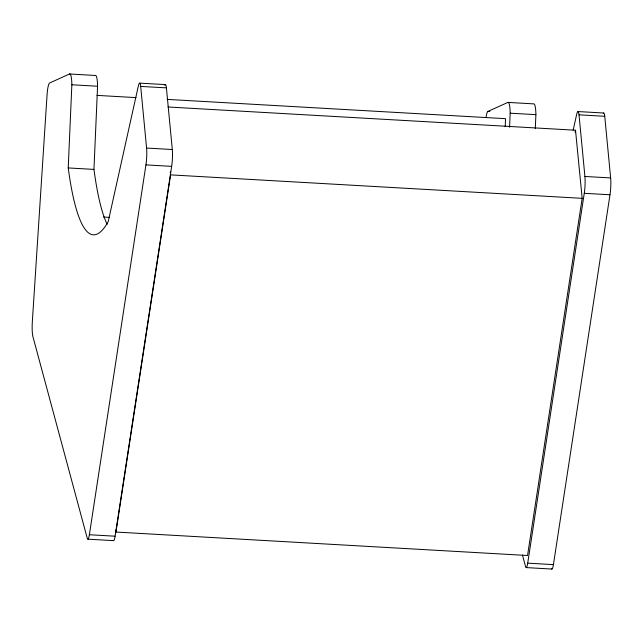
<?xml version="1.0" encoding="UTF-8"?>
<svg xmlns="http://www.w3.org/2000/svg" width="643" height="643" viewBox="0 0 643 643"><rect width="100%" height="100%" fill="white"/><g stroke="black" fill="none" stroke-linecap="round" stroke-linejoin="round"><path stroke-width="0.96" d="M68.23 167.936L71.847 84.772A18.076 2.91 -86.7 0 0 69.548 73.985L49.591 83.003A12.555 2.025 -86.7 0 0 47.068 94.77L32.359 321.251A16.26 2.62 -86.7 0 0 32.946 336.731L87.247 538.215A9.203 1.479 -86.7 0 0 89.377 534.735L145.937 164.889A14.058 2.267 -86.7 0 0 146.588 148.051L140.688 86.411A10.36 1.672 -86.7 0 0 138.325 86.058L108.209 221.634A279.351 45.002 -86.7 0 1 68.23 167.936L93.958 169.398A279.351 45.002 -86.7 0 0 107.148 224.351M93.958 169.398L97.567 86.242A18.076 2.91 -86.7 0 0 95.277 75.456L69.548 73.985M509.561 127.218L510.172 113.192A18.076 2.91 -86.7 0 0 507.882 102.406L487.924 111.416A12.555 2.025 -86.7 0 0 485.995 117.5M535.289 128.68L535.9 114.655A18.076 2.91 -86.7 0 0 533.602 103.869L507.882 102.406M505.197 126.671L505.567 118.674L167.092 99.384M113.281 540.441A9.203 1.479 -86.7 0 0 115.097 536.198L171.665 166.36A14.058 2.267 -86.7 0 0 172.308 149.522L166.408 87.874A10.36 1.672 -86.7 0 0 164.729 85.31M167.952 106.987L575.517 130.224L582.164 198.333L527.541 555.504L115.965 532.042L170.588 174.872L170.299 171.914M522.446 555.013L525.58 566.636A9.203 1.479 -86.7 0 0 527.71 563.147L584.27 193.302A14.058 2.267 -86.7 0 0 584.913 176.471L579.021 114.824A10.36 1.672 -86.7 0 0 576.65 114.47L573.186 130.079M551.606 568.854A9.203 1.479 -86.7 0 0 553.43 564.618L609.99 194.773A14.058 2.267 -86.7 0 0 610.641 177.934L604.741 116.295A10.36 1.672 -86.7 0 0 603.287 113.313M575.075 132.177L575.517 130.224M139.692 83.14L165.412 84.603M140.688 86.411L166.408 87.874M578.017 111.552L603.745 113.023M71.847 84.772L97.567 86.242M579.021 114.824L604.741 116.295M487.924 111.416L489.902 111.528M510.172 113.192L535.9 114.655M96.989 95.381L136.043 97.607M146.588 148.051L172.308 149.522M584.913 176.471L610.641 177.934M145.937 164.889L171.665 166.36M584.27 193.302L609.99 194.773M170.588 174.872L582.164 198.333M103.483 217.045L109.495 217.39M89.377 534.735L115.097 536.198M527.71 563.147L553.43 564.618M87.914 539.172L113.634 540.642M526.239 567.592L551.967 569.055M115.443 530.105L115.965 532.042"/></g></svg>
